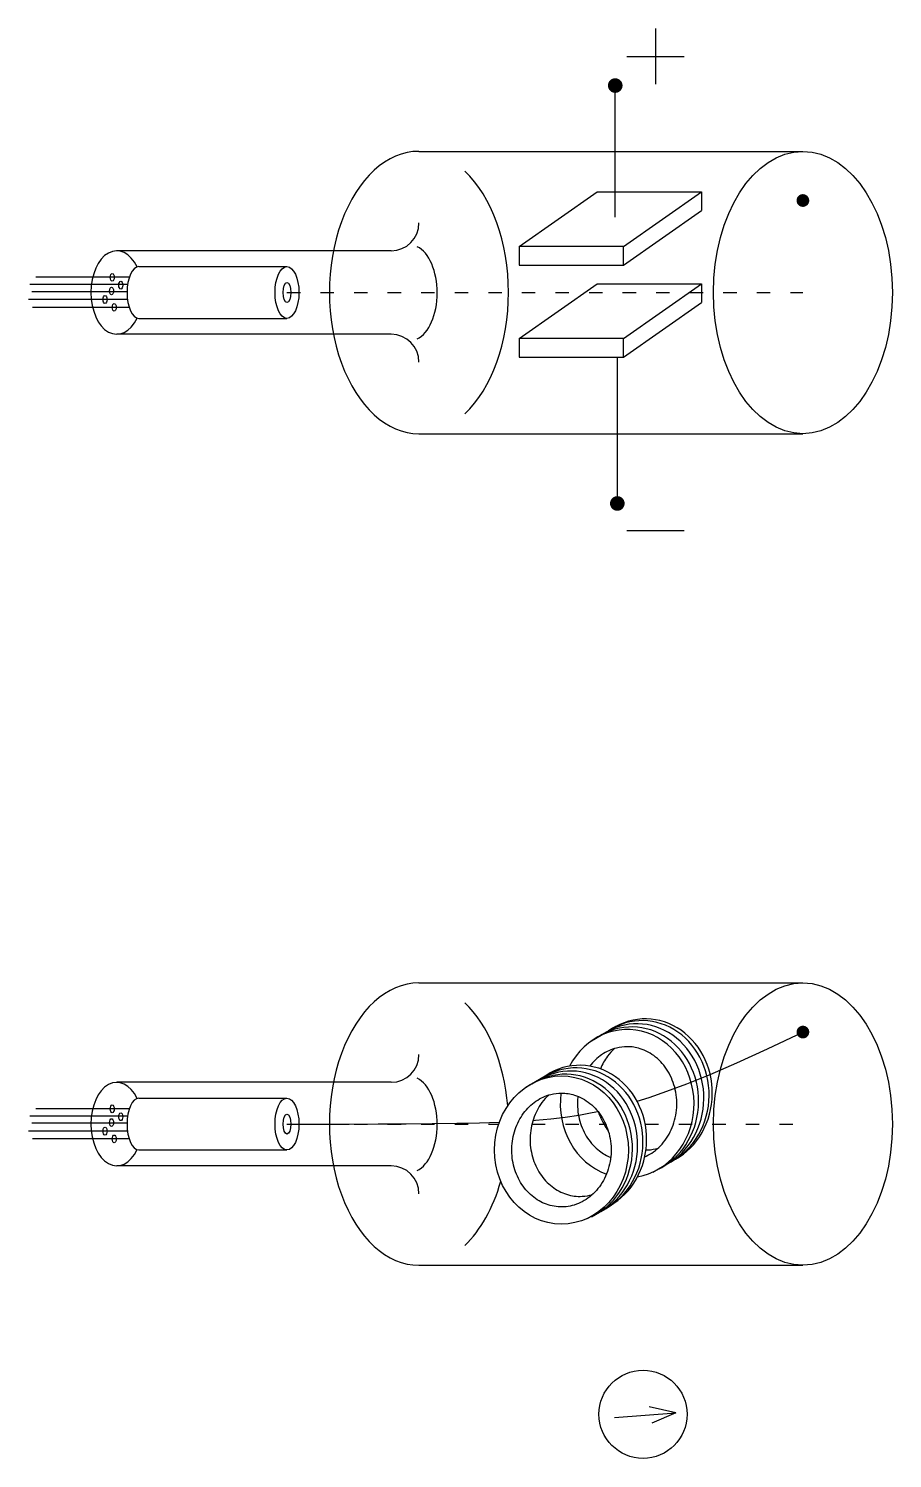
# Model space of a CAD drawing. Extents: x 31 to 262, y -196 to 187.
import ezdxf

# ---------------------------------------------------------------- set-up
doc = ezdxf.new("R2010")
doc.units = 0
doc.header["$LTSCALE"] = 0.3
doc.linetypes.add('ACAD_ISO03W100', pattern=[30, 12, -18])
doc.layers.get('0').update_dxf_attribs({"linetype": 'CONTINUOUS'})

msp = doc.modelspace()

# ---------------------------------------------------------------- linework, layer by layer
for p, q in [((198.69, 187.2), (198.69, 172.29)), ((190.97, 179.74), (206.41, 179.74)), ((187.88, 136.64), (187.88, 171.93)), ((135.24, 154.3), (238.21, 154.3)), ((162.1, 128.8), (183, 143.44)), ((183, 143.44), (211.03, 143.44)), ((190.12, 128.8), (211.03, 143.44)), ((211.03, 143.44), (211.03, 138.4)), ((190.12, 123.76), (211.03, 138.4)), ((127.78, 127.65), (54.2, 127.65)), ((190.12, 128.8), (162.1, 128.8)), ((162.1, 128.8), (162.1, 123.76)), ((190.12, 123.76), (190.12, 128.8)), ((60.16, 123.39), (99.85, 123.39)), ((162.1, 123.76), (190.12, 123.76)), ((57.57, 120.53), (32.48, 120.53)), ((57.12, 118.61), (30.91, 118.61)), ((56.96, 116.68), (31.43, 116.68)), ((162.1, 104.16), (183, 118.8)), ((183, 118.8), (211.03, 118.8)), ((190.12, 104.16), (211.03, 118.8)), ((211.03, 118.8), (211.03, 113.76)), ((57.08, 114.58), (30.56, 114.58)), ((57.54, 112.48), (31.61, 112.48)), ((190.12, 99.12), (211.03, 113.76)), ((60.16, 109.53), (99.85, 109.53)), ((127.78, 105.27), (54.2, 105.27)), ((190.12, 104.16), (162.1, 104.16)), ((162.1, 104.16), (162.1, 99.12)), ((190.12, 99.12), (190.12, 104.16)), ((162.1, 99.12), (190.12, 99.12)), ((188.44, 99.12), (188.44, 59.92)), ((135.24, 78.62), (238.21, 78.62)), ((190.97, 52.63), (206.41, 52.63)), ((135.24, -68.6), (238.21, -68.6)), ((181.49, -84.15), (188.18, -80.21)), ((127.78, -95.25), (54.2, -95.25)), ((163.89, -96.58), (170.58, -92.64)), ((60.16, -99.51), (99.85, -99.51)), ((57.57, -102.37), (32.48, -102.37)), ((57.12, -104.29), (30.91, -104.29)), ((56.96, -106.22), (31.43, -106.22)), ((57.08, -108.32), (30.56, -108.32)), ((57.54, -110.42), (31.61, -110.42)), ((60.16, -113.37), (99.85, -113.37)), ((197.94, -119.33), (205.6, -114.89)), ((127.78, -117.63), (54.2, -117.63)), ((180.33, -131.76), (187.99, -127.32)), ((135.24, -144.28), (238.21, -144.28)), ((187.65, -185.11), (204.14, -183.88)), ((204.14, -183.88), (197, -182.23)), ((204.14, -183.88), (197.68, -186.62))]:
    msp.add_line(p, q)
at = {"linetype": 'ACAD_ISO03W100'}
for p, q in [((99.85, 116.46), (238.21, 116.46)), ((99.85, -106.44), (156.66, -106.44)), ((165.53, -106.44), (185.31, -106.44)), ((195.91, -106.44), (238.21, -106.44))]:
    msp.add_line(p, q, dxfattribs=at)
for points, const_width in [([(186.9, 171.93, 1), (188.86, 171.93, 1)], 1.96), ([(237.35, 141.12, 1), (239.06, 141.12, 1)], 1.7), ([(187.46, 59.92, 1), (189.42, 59.92, 1)], 1.96), ([(237.35, -81.78, 1), (239.06, -81.78, 1)], 1.7)]:
    msp.add_lwpolyline(points, format="xyb", close=True, dxfattribs=dict(const_width=const_width))
for points in [[(193.73, -100.31), (197.01, -99.29), (201.74, -97.66), (207.12, -95.63), (213.3, -93.11), (220.45, -90.02), (228.7, -86.27), (238.21, -81.78)], [(165.81, -105.44), (166.49, -105.39), (170.62, -105.03), (174.46, -104.58), (178.11, -104.03), (181.68, -103.38), (183.23, -103.03)], [(99.85, -106.44), (108.33, -106.44), (116.5, -106.43), (124.34, -106.41), (131.79, -106.37), (138.82, -106.31), (145.39, -106.22), (151.46, -106.08), (156.84, -105.91)]]:
    msp.add_lwpolyline(points)
msp.add_circle((195.33, -184.24), 11.81)
for centre, start, end in [((127.78, 135.11), 270, 0), ((127.78, 97.8), 0, 90), ((127.78, -87.79), 270, 0), ((127.78, -125.1), 0, 90)]:
    msp.add_arc(centre, 7.46, start, end)
for centre, major_axis, ratio, start_param, end_param in [((135.24, 116.46), (0, 37.84), 0.634397, 6.283185, 9.424778), ((135.24, 116.46), (0, 37.84), 0.634397, 3.678773, 5.746005), ((54.2, 116.46), (0, 11.19), 0.619628, -0.91197, 4.053562), ((132.8, 116.38), (0, 12.84), 0.571964, 3.409643, 6.010133), ((60.16, 116.46), (0, -6.93), 0.461971, 3.141593, 6.283185), ((135.24, -106.44), (0, 37.84), 0.634397, 6.283185, 9.424778), ((135.24, -106.44), (0, 37.84), 0.634397, 4.84171, 5.746005), ((191.07, -100.96), (0, 19.88), 0.902254, 3.296336, 7.323818), ((192.3, -100.28), (0, 19.88), 0.902254, 3.537422, 6.811717), ((193.71, -99.44), (0, 19.88), 0.902254, 3.537422, 6.811717), ((195.12, -98.59), (0, 19.88), 0.902254, 3.537422, 6.811717), ((195.97, -98.12), (0, 19.88), 0.902254, 3.537422, 6.811717), ((175.96, -112.1), (0, 19.88), 0.902254, 3.537422, 6.811717), ((177.37, -111.26), (0, 19.88), 0.902254, 3.537422, 6.811717), ((178.36, -110.55), (0, 19.88), 0.902254, 3.537422, 6.811717), ((54.2, -106.44), (0, 11.19), 0.619628, -0.91197, 4.053562), ((132.8, -106.52), (0, 12.84), 0.571964, 3.409643, 6.010133), ((174.56, -112.95), (0, 19.88), 0.902254, 3.537422, 6.811717), ((60.16, -106.44), (0, -6.93), 0.461971, 3.141593, 6.283185), ((191.07, -100.96), (0, 19.88), 0.902254, 1.427882, 2.827035), ((135.24, -106.44), (0, 37.84), 0.634397, 3.678773, 4.295469)]:
    msp.add_ellipse(centre, major_axis=major_axis, ratio=ratio, start_param=start_param, end_param=end_param)
for centre, major_axis, ratio in [((238.21, 116.46), (0, 37.84), 0.634397), ((99.85, 116.46), (0, 6.93), 0.461971), ((52.99, 120.53), (0, 1.05), 0.500469), ((55.27, 118.43), (0, 1.05), 0.500469), ((99.85, 116.46), (0, 2.67), 0.394158), ((51.06, 114.58), (0, 1.05), 0.500469), ((52.81, 116.86), (0, 1.05), 0.500469), ((53.52, 112.48), (0, 1.05), 0.500469), ((238.21, -106.44), (0, 37.84), 0.634397), ((173.46, -113.39), (0, 19.88), 0.902254), ((99.85, -106.44), (0, 6.93), 0.461971), ((52.99, -102.37), (0, 1.05), 0.500469), ((55.27, -104.47), (0, 1.05), 0.500469), ((51.06, -108.32), (0, 1.05), 0.500469), ((52.81, -106.04), (0, 1.05), 0.500469), ((99.85, -106.44), (0, 2.67), 0.394158), ((53.52, -110.42), (0, 1.05), 0.500469)]:
    msp.add_ellipse(centre, major_axis=major_axis, ratio=ratio)
for points, knots in [([(195.79, -115.23), (195.91, -115.18), (196.02, -115.13), (197.54, -114.41), (198.87, -113.45), (201.19, -111.04), (202.17, -109.58), (203.64, -106.34), (204.11, -104.55), (204.49, -100.89), (204.38, -99.02), (203.59, -95.45), (202.91, -93.76), (201.1, -90.78), (199.97, -89.49), (197.44, -87.45), (196.03, -86.7), (193.42, -85.88), (192.25, -85.7), (191.07, -85.7), (190.11, -85.7), (189.15, -85.82), (186.82, -86.41), (185.48, -87.02), (183.06, -88.67), (181.99, -89.7), (181.06, -90.9)], [3.516637, 3.516637, 3.516637, 3.516637, 3.544777, 3.544777, 3.896636, 3.896636, 4.248495, 4.248495, 4.600355, 4.600355, 4.952214, 4.952214, 5.304073, 5.304073, 5.655932, 5.655932, 6.007792, 6.007792, 6.283185, 6.283185, 6.283185, 6.508024, 6.508024, 6.837811, 6.837811, 7.149664, 7.149664, 7.149664, 7.149664]), ([(187.64, -86.22), (186.98, -86.83), (186.36, -87.51), (185.05, -89.29), (184.41, -90.43), (183.91, -91.65)], [0.691867, 0.691867, 0.691867, 0.691867, 0.8844118, 0.8844118, 1.1440842, 1.1440842, 1.1440842, 1.1440842]), ([(173.46, -98.13), (172.5, -98.13), (171.54, -98.25), (169.22, -98.84), (167.87, -99.45), (165.39, -101.15), (164.26, -102.25), (162.35, -104.83), (161.57, -106.32), (160.49, -109.53), (160.19, -111.25), (160.11, -114.7), (160.32, -116.43), (161.25, -119.71), (161.95, -121.25), (163.74, -123.96), (164.83, -125.12), (167.24, -126.98), (168.56, -127.67), (171.3, -128.54), (172.71, -128.72), (175.62, -128.55), (177.12, -128.17), (179.94, -126.84), (181.27, -125.88), (183.58, -123.47), (184.56, -122.01), (186.03, -118.77), (186.51, -116.98), (186.88, -113.32), (186.77, -111.45), (185.98, -107.88), (185.31, -106.19), (183.5, -103.21), (182.37, -101.92), (179.83, -99.88), (178.42, -99.13), (175.82, -98.31), (174.64, -98.13), (173.46, -98.13)], [0, 0, 0, 0, 0.224839, 0.224839, 0.554625, 0.554625, 0.884412, 0.884412, 1.214198, 1.214198, 1.543985, 1.543985, 1.873771, 1.873771, 2.203558, 2.203558, 2.533344, 2.533344, 2.863131, 2.863131, 3.192917, 3.192917, 3.544777, 3.544777, 3.896636, 3.896636, 4.248495, 4.248495, 4.600355, 4.600355, 4.952214, 4.952214, 5.304073, 5.304073, 5.655932, 5.655932, 6.007792, 6.007792, 6.283185, 6.283185, 6.283185, 6.283185]), ([(170.04, -98.65), (169.37, -99.26), (168.75, -99.94), (167.24, -101.99), (166.47, -103.48), (165.39, -106.69), (165.09, -108.41), (165, -111.86), (165.22, -113.59), (166.14, -116.87), (166.85, -118.41), (168.64, -121.12), (169.73, -122.28), (172.13, -124.14), (173.45, -124.83), (176.19, -125.7), (177.61, -125.88), (179.95, -125.75), (180.88, -125.58), (181.78, -125.3)], [0.691867, 0.691867, 0.691867, 0.691867, 0.884412, 0.884412, 1.214198, 1.214198, 1.543985, 1.543985, 1.873771, 1.873771, 2.203558, 2.203558, 2.533344, 2.533344, 2.863131, 2.863131, 3.192917, 3.192917, 3.411187, 3.411187, 3.411187, 3.411187]), ([(177.86, -98.99), (177.8, -99.51), (177.77, -100.02), (177.71, -102.27), (177.93, -104), (178.86, -107.28), (179.56, -108.82), (181.35, -111.53), (182.44, -112.69), (184.59, -114.36), (185.61, -114.94), (186.67, -115.37)], [1.444918, 1.444918, 1.444918, 1.444918, 1.543985, 1.543985, 1.873771, 1.873771, 2.203558, 2.203558, 2.533344, 2.533344, 2.79321, 2.79321, 2.79321, 2.79321]), ([(183.43, -103.29), (183.89, -104.74), (184.55, -106.11), (185.56, -107.64), (185.77, -107.94), (185.99, -108.23)], [1.9066431, 1.9066431, 1.9066431, 1.9066431, 2.2035578, 2.2035578, 2.2787559, 2.2787559, 2.2787559, 2.2787559]), ([(196.11, -113.39), (196.28, -113.38), (196.45, -113.38), (197.55, -113.31), (198.48, -113.15), (199.39, -112.87)], [3.1531882, 3.1531882, 3.1531882, 3.1531882, 3.1929173, 3.1929173, 3.4111873, 3.4111873, 3.4111873, 3.4111873])]:
    msp.add_open_spline(points, degree=3, knots=knots)

doc.saveas('drawing.dxf')
